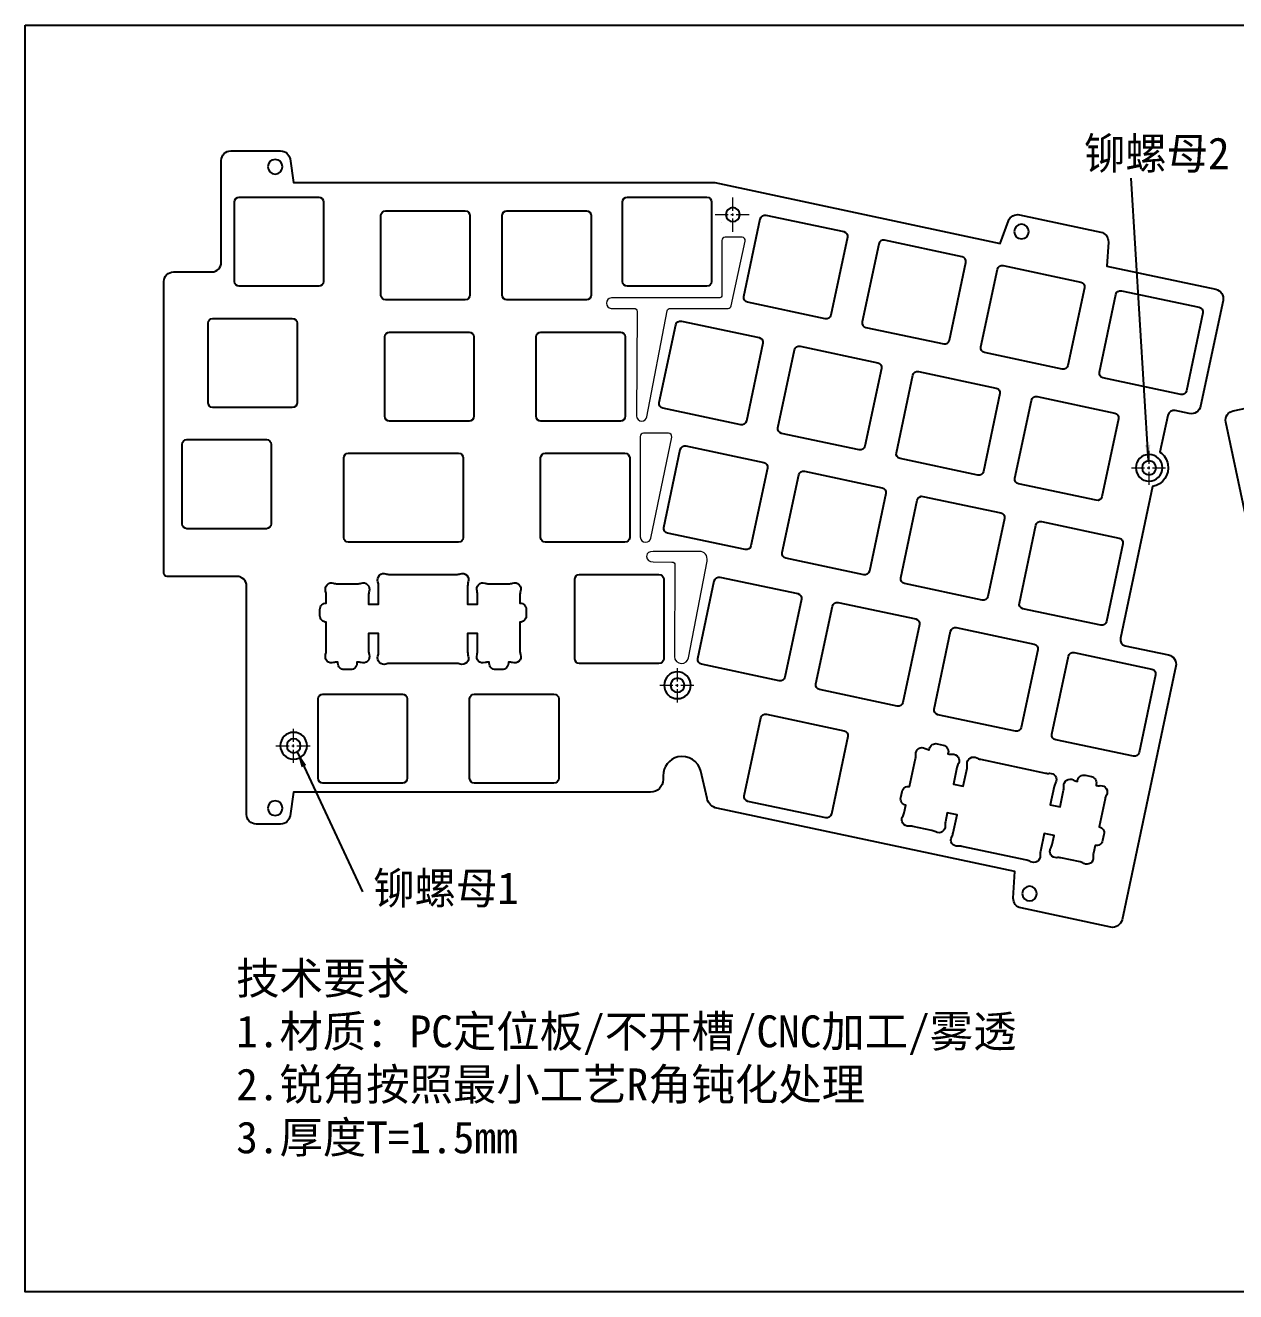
# Model space of a CAD drawing. Header units: inches. Extents: x 35 to 942, y 47 to 250.
# Drawn here: x 35.4 to 225.7, y 47.3 to 246.3 of the extents above; entities that cross this region are included whole.
import ezdxf

# ---------------------------------------------------------------- set-up
doc = ezdxf.new("R2010")
doc.units = ezdxf.units.IN
doc.header["$MEASUREMENT"] = 0
for name, pattern in [('AI-Linetype-1', [3.308389, 2.067743, -0.413549, 0.413549, -0.413549]), ('AI-Linetype-10', [3.308389, 2.067743, -0.413549, 0.413549, -0.413549]), ('AI-Linetype-2', [3.308389, 2.067743, -0.413549, 0.413549, -0.413549]), ('AI-Linetype-5', [3.308389, 2.067743, -0.413549, 0.413549, -0.413549]), ('AI-Linetype-6', [3.308389, 2.067743, -0.413549, 0.413549, -0.413549]), ('AI-Linetype-7', [3.308389, 2.067743, -0.413549, 0.413549, -0.413549]), ('AI-Linetype-8', [3.308389, 2.067743, -0.413549, 0.413549, -0.413549]), ('AI-Linetype-9', [3.308389, 2.067743, -0.413549, 0.413549, -0.413549])]:
    doc.linetypes.add(name, pattern=pattern)
doc.layers.add('_U+56FE_U+5C42 5', color=7, linetype='Continuous')
doc.layers.add('center_line', color=7, linetype='Continuous')
doc.dimstyles.new('ISO-25', dxfattribs={"dimtxt": 2.5, "dimasz": 2.5, "dimexe": 1.25, "dimexo": 0.625, "dimtad": 1, "dimtxsty": 'Standard', "dimcen": 2.5, "dimadec": 0, "dimazin": 0, "dimtfac": 1, "dimtmove": 0, "dimatfit": 3, "dimfxl": 1, "dimarcsym": 0})

# ---------------------------------------------------------------- blocks, each defined once
blk = doc.blocks.new('block 2')
at = {"color": 7, "lineweight": 25}
blk.add_open_spline([(73.55, 123.26), (73.55, 123.89), (74.07, 124.41), (74.7, 124.41), (75.34, 124.41), (75.85, 123.89), (75.85, 123.26), (75.85, 122.62), (75.34, 122.11), (74.7, 122.11), (74.07, 122.11), (73.55, 122.62), (73.55, 123.26)], degree=3, knots=[0, 0, 0, 0, 1, 1, 1, 2, 2, 2, 3, 3, 3, 4, 4, 4, 4], dxfattribs=at)
blk = doc.blocks.new('block 3')
at = {"color": 7, "lineweight": 25}
blk.add_open_spline([(192.15, 109.83), (192.15, 110.47), (192.67, 110.98), (193.3, 110.98), (193.94, 110.98), (194.45, 110.47), (194.45, 109.83), (194.45, 109.2), (193.94, 108.68), (193.3, 108.68), (192.67, 108.68), (192.15, 109.2), (192.15, 109.83)], degree=3, knots=[0, 0, 0, 0, 1, 1, 1, 2, 2, 2, 3, 3, 3, 4, 4, 4, 4], dxfattribs=at)
blk = doc.blocks.new('block 4')
at = {"color": 7, "lineweight": 25}
blk.add_open_spline([(73.55, 224.06), (73.55, 224.69), (74.07, 225.21), (74.7, 225.21), (75.34, 225.21), (75.85, 224.69), (75.85, 224.06), (75.85, 223.42), (75.34, 222.91), (74.7, 222.91), (74.07, 222.91), (73.55, 223.42), (73.55, 224.06)], degree=3, knots=[0, 0, 0, 0, 1, 1, 1, 2, 2, 2, 3, 3, 3, 4, 4, 4, 4], dxfattribs=at)
blk = doc.blocks.new('block 5')
at = {"color": 7, "lineweight": 25}
blk.add_open_spline([(190.89, 213.88), (190.89, 214.52), (191.4, 215.03), (192.04, 215.03), (192.67, 215.03), (193.19, 214.52), (193.19, 213.88), (193.19, 213.25), (192.67, 212.73), (192.04, 212.73), (191.4, 212.73), (190.89, 213.25), (190.89, 213.88)], degree=3, knots=[0, 0, 0, 0, 1, 1, 1, 2, 2, 2, 3, 3, 3, 4, 4, 4, 4], dxfattribs=at)
blk = doc.blocks.new('block 10')
at = {"color": 7, "lineweight": 25}
blk.add_open_spline([(144.63, 159.57), (144.23, 159.66), (143.83, 159.4), (143.74, 158.99), (143.74, 158.99), (141.14, 146.77), (141.14, 146.77), (141.06, 146.36), (141.32, 145.96), (141.72, 145.88), (141.72, 145.88), (153.95, 143.28), (153.95, 143.28), (154.35, 143.19), (154.75, 143.45), (154.84, 143.86), (154.84, 143.86), (157.44, 156.08), (157.44, 156.08), (157.52, 156.49), (157.26, 156.89), (156.86, 156.97), (156.86, 156.97), (144.63, 159.57), (144.63, 159.57)], degree=3, knots=[0, 0, 0, 0, 1, 1, 1, 2, 2, 2, 3, 3, 3, 4, 4, 4, 5, 5, 5, 6, 6, 6, 7, 7, 7, 8, 8, 8, 8], dxfattribs=at)
blk = doc.blocks.new('block 14')
at = {"color": 7, "lineweight": 25}
blk.add_open_spline([(135.79, 146.74), (135.79, 146.74), (135.79, 159.24), (135.79, 159.24), (135.79, 159.65), (135.45, 159.99), (135.04, 159.99), (135.04, 159.99), (122.54, 159.99), (122.54, 159.99), (122.13, 159.99), (121.79, 159.65), (121.79, 159.24), (121.79, 159.24), (121.79, 146.74), (121.79, 146.74), (121.79, 146.32), (122.13, 145.99), (122.54, 145.99), (122.54, 145.99), (135.04, 145.99), (135.04, 145.99), (135.45, 145.99), (135.79, 146.32), (135.79, 146.74)], degree=3, knots=[0, 0, 0, 0, 1, 1, 1, 2, 2, 2, 3, 3, 3, 4, 4, 4, 5, 5, 5, 6, 6, 6, 7, 7, 7, 8, 8, 8, 8], dxfattribs=at)
blk = doc.blocks.new('block 15')
at = {"color": 7, "lineweight": 25}
blk.add_open_spline([(139.28, 180.18), (138.88, 180.27), (138.48, 180.01), (138.39, 179.6), (138.39, 179.6), (135.79, 167.38), (135.79, 167.38), (135.71, 166.97), (135.97, 166.57), (136.37, 166.49), (136.37, 166.49), (148.6, 163.89), (148.6, 163.89), (149, 163.8), (149.4, 164.06), (149.49, 164.47), (149.49, 164.47), (152.09, 176.69), (152.09, 176.69), (152.17, 177.1), (151.91, 177.5), (151.51, 177.58), (151.51, 177.58), (139.28, 180.18), (139.28, 180.18)], degree=3, knots=[0, 0, 0, 0, 1, 1, 1, 2, 2, 2, 3, 3, 3, 4, 4, 4, 5, 5, 5, 6, 6, 6, 7, 7, 7, 8, 8, 8, 8], dxfattribs=at)
blk = doc.blocks.new('block 16')
at = {"color": 7, "lineweight": 25}
blk.add_open_spline([(170.72, 172.73), (170.81, 173.14), (170.55, 173.54), (170.14, 173.62), (170.14, 173.62), (157.92, 176.22), (157.92, 176.22), (157.51, 176.31), (157.11, 176.05), (157.03, 175.64), (157.03, 175.64), (154.43, 163.42), (154.43, 163.42), (154.34, 163.01), (154.6, 162.61), (155.01, 162.53), (155.01, 162.53), (167.23, 159.93), (167.23, 159.93), (167.64, 159.84), (168.04, 160.1), (168.12, 160.51), (168.12, 160.51), (170.72, 172.73), (170.72, 172.73)], degree=3, knots=[0, 0, 0, 0, 1, 1, 1, 2, 2, 2, 3, 3, 3, 4, 4, 4, 5, 5, 5, 6, 6, 6, 7, 7, 7, 8, 8, 8, 8], dxfattribs=at)
blk = doc.blocks.new('block 17')
at = {"color": 7, "lineweight": 25}
blk.add_open_spline([(173.06, 159.46), (172.98, 159.05), (173.23, 158.65), (173.64, 158.57), (173.64, 158.57), (185.87, 155.97), (185.87, 155.97), (186.27, 155.88), (186.67, 156.14), (186.76, 156.54), (186.76, 156.54), (189.35, 168.77), (189.35, 168.77), (189.44, 169.18), (189.18, 169.58), (188.78, 169.66), (188.78, 169.66), (176.55, 172.26), (176.55, 172.26), (176.15, 172.35), (175.75, 172.09), (175.66, 171.68), (175.66, 171.68), (173.06, 159.46), (173.06, 159.46)], degree=3, knots=[0, 0, 0, 0, 1, 1, 1, 2, 2, 2, 3, 3, 3, 4, 4, 4, 5, 5, 5, 6, 6, 6, 7, 7, 7, 8, 8, 8, 8], dxfattribs=at)
blk = doc.blocks.new('block 18')
at = {"color": 7, "lineweight": 25}
blk.add_open_spline([(195.18, 168.3), (194.78, 168.39), (194.38, 168.13), (194.29, 167.72), (194.29, 167.72), (191.7, 155.49), (191.7, 155.49), (191.61, 155.09), (191.87, 154.69), (192.27, 154.61), (192.27, 154.61), (204.5, 152.01), (204.5, 152.01), (204.91, 151.92), (205.3, 152.18), (205.39, 152.58), (205.39, 152.58), (207.99, 164.81), (207.99, 164.81), (208.07, 165.22), (207.82, 165.61), (207.41, 165.7), (207.41, 165.7), (195.18, 168.3), (195.18, 168.3)], degree=3, knots=[0, 0, 0, 0, 1, 1, 1, 2, 2, 2, 3, 3, 3, 4, 4, 4, 5, 5, 5, 6, 6, 6, 7, 7, 7, 8, 8, 8, 8], dxfattribs=at)
blk = doc.blocks.new('block 19')
at = {"color": 7, "lineweight": 25}
blk.add_open_spline([(130.44, 165.79), (130.44, 165.79), (130.44, 178.29), (130.44, 178.29), (130.44, 178.7), (130.1, 179.04), (129.69, 179.04), (129.69, 179.04), (117.19, 179.04), (117.19, 179.04), (116.78, 179.04), (116.44, 178.7), (116.44, 178.29), (116.44, 178.29), (116.44, 165.79), (116.44, 165.79), (116.44, 165.37), (116.78, 165.04), (117.19, 165.04), (117.19, 165.04), (129.69, 165.04), (129.69, 165.04), (130.1, 165.04), (130.44, 165.37), (130.44, 165.79)], degree=3, knots=[0, 0, 0, 0, 1, 1, 1, 2, 2, 2, 3, 3, 3, 4, 4, 4, 5, 5, 5, 6, 6, 6, 7, 7, 7, 8, 8, 8, 8], dxfattribs=at)
blk = doc.blocks.new('block 20')
at = {"color": 7, "lineweight": 25}
blk.add_open_spline([(74.08, 167.93), (74.08, 167.93), (74.08, 180.43), (74.08, 180.43), (74.08, 180.84), (73.74, 181.18), (73.33, 181.18), (73.33, 181.18), (60.83, 181.18), (60.83, 181.18), (60.42, 181.18), (60.08, 180.84), (60.08, 180.43), (60.08, 180.43), (60.08, 167.93), (60.08, 167.93), (60.08, 167.51), (60.42, 167.18), (60.83, 167.18), (60.83, 167.18), (73.33, 167.18), (73.33, 167.18), (73.74, 167.18), (74.08, 167.51), (74.08, 167.93)], degree=3, knots=[0, 0, 0, 0, 1, 1, 1, 2, 2, 2, 3, 3, 3, 4, 4, 4, 5, 5, 5, 6, 6, 6, 7, 7, 7, 8, 8, 8, 8], dxfattribs=at)
blk = doc.blocks.new('block 21')
at = {"color": 7, "lineweight": 25}
blk.add_open_spline([(151.39, 196.32), (151.47, 196.73), (151.21, 197.13), (150.81, 197.21), (150.81, 197.21), (138.58, 199.81), (138.58, 199.81), (138.18, 199.9), (137.78, 199.64), (137.69, 199.23), (137.69, 199.23), (135.09, 187.01), (135.09, 187.01), (135.01, 186.6), (135.27, 186.2), (135.67, 186.12), (135.67, 186.12), (147.9, 183.52), (147.9, 183.52), (148.3, 183.43), (148.7, 183.69), (148.79, 184.1), (148.79, 184.1), (151.39, 196.32), (151.39, 196.32)], degree=3, knots=[0, 0, 0, 0, 1, 1, 1, 2, 2, 2, 3, 3, 3, 4, 4, 4, 5, 5, 5, 6, 6, 6, 7, 7, 7, 8, 8, 8, 8], dxfattribs=at)
blk = doc.blocks.new('block 22')
at = {"color": 7, "lineweight": 25}
blk.add_open_spline([(166.53, 179.56), (166.94, 179.47), (167.34, 179.73), (167.42, 180.14), (167.42, 180.14), (170.02, 192.36), (170.02, 192.36), (170.11, 192.77), (169.85, 193.17), (169.44, 193.25), (169.44, 193.25), (157.22, 195.85), (157.22, 195.85), (156.81, 195.94), (156.41, 195.68), (156.33, 195.27), (156.33, 195.27), (153.73, 183.05), (153.73, 183.05), (153.64, 182.64), (153.9, 182.24), (154.31, 182.16), (154.31, 182.16), (166.53, 179.56), (166.53, 179.56)], degree=3, knots=[0, 0, 0, 0, 1, 1, 1, 2, 2, 2, 3, 3, 3, 4, 4, 4, 5, 5, 5, 6, 6, 6, 7, 7, 7, 8, 8, 8, 8], dxfattribs=at)
blk = doc.blocks.new('block 23')
at = {"color": 7, "lineweight": 25}
blk.add_open_spline([(172.36, 179.09), (172.28, 178.68), (172.53, 178.28), (172.94, 178.2), (172.94, 178.2), (185.17, 175.6), (185.17, 175.6), (185.57, 175.51), (185.97, 175.77), (186.06, 176.17), (186.06, 176.17), (188.65, 188.4), (188.65, 188.4), (188.74, 188.81), (188.48, 189.21), (188.08, 189.29), (188.08, 189.29), (175.85, 191.89), (175.85, 191.89), (175.45, 191.98), (175.05, 191.72), (174.96, 191.31), (174.96, 191.31), (172.36, 179.09), (172.36, 179.09)], degree=3, knots=[0, 0, 0, 0, 1, 1, 1, 2, 2, 2, 3, 3, 3, 4, 4, 4, 5, 5, 5, 6, 6, 6, 7, 7, 7, 8, 8, 8, 8], dxfattribs=at)
blk = doc.blocks.new('block 24')
at = {"color": 7, "lineweight": 25}
blk.add_open_spline([(194.48, 187.93), (194.08, 188.02), (193.68, 187.76), (193.59, 187.35), (193.59, 187.35), (191, 175.12), (191, 175.12), (190.91, 174.72), (191.17, 174.32), (191.57, 174.24), (191.57, 174.24), (203.8, 171.64), (203.8, 171.64), (204.21, 171.55), (204.6, 171.81), (204.69, 172.21), (204.69, 172.21), (207.29, 184.44), (207.29, 184.44), (207.37, 184.85), (207.12, 185.24), (206.71, 185.33), (206.71, 185.33), (194.48, 187.93), (194.48, 187.93)], degree=3, knots=[0, 0, 0, 0, 1, 1, 1, 2, 2, 2, 3, 3, 3, 4, 4, 4, 5, 5, 5, 6, 6, 6, 7, 7, 7, 8, 8, 8, 8], dxfattribs=at)
blk = doc.blocks.new('block 25')
at = {"color": 7, "lineweight": 25}
blk.add_open_spline([(105.93, 184.84), (105.93, 184.84), (105.93, 197.34), (105.93, 197.34), (105.93, 197.75), (105.59, 198.09), (105.18, 198.09), (105.18, 198.09), (92.68, 198.09), (92.68, 198.09), (92.27, 198.09), (91.93, 197.75), (91.93, 197.34), (91.93, 197.34), (91.93, 184.84), (91.93, 184.84), (91.93, 184.42), (92.27, 184.09), (92.68, 184.09), (92.68, 184.09), (105.18, 184.09), (105.18, 184.09), (105.59, 184.09), (105.93, 184.42), (105.93, 184.84)], degree=3, knots=[0, 0, 0, 0, 1, 1, 1, 2, 2, 2, 3, 3, 3, 4, 4, 4, 5, 5, 5, 6, 6, 6, 7, 7, 7, 8, 8, 8, 8], dxfattribs=at)
blk = doc.blocks.new('block 26')
at = {"color": 7, "lineweight": 25}
blk.add_open_spline([(129.74, 184.84), (129.74, 184.84), (129.74, 197.34), (129.74, 197.34), (129.74, 197.75), (129.4, 198.09), (128.99, 198.09), (128.99, 198.09), (116.49, 198.09), (116.49, 198.09), (116.08, 198.09), (115.74, 197.75), (115.74, 197.34), (115.74, 197.34), (115.74, 184.84), (115.74, 184.84), (115.74, 184.42), (116.08, 184.09), (116.49, 184.09), (116.49, 184.09), (128.99, 184.09), (128.99, 184.09), (129.4, 184.09), (129.74, 184.42), (129.74, 184.84)], degree=3, knots=[0, 0, 0, 0, 1, 1, 1, 2, 2, 2, 3, 3, 3, 4, 4, 4, 5, 5, 5, 6, 6, 6, 7, 7, 7, 8, 8, 8, 8], dxfattribs=at)
blk = doc.blocks.new('block 27')
at = {"color": 7, "lineweight": 25}
blk.add_open_spline([(78.15, 186.98), (78.15, 186.98), (78.15, 199.48), (78.15, 199.48), (78.15, 199.89), (77.81, 200.23), (77.4, 200.23), (77.4, 200.23), (64.9, 200.23), (64.9, 200.23), (64.49, 200.23), (64.15, 199.89), (64.15, 199.48), (64.15, 199.48), (64.15, 186.98), (64.15, 186.98), (64.15, 186.56), (64.49, 186.23), (64.9, 186.23), (64.9, 186.23), (77.4, 186.23), (77.4, 186.23), (77.81, 186.23), (78.15, 186.56), (78.15, 186.98)], degree=3, knots=[0, 0, 0, 0, 1, 1, 1, 2, 2, 2, 3, 3, 3, 4, 4, 4, 5, 5, 5, 6, 6, 6, 7, 7, 7, 8, 8, 8, 8], dxfattribs=at)
blk = doc.blocks.new('block 28')
at = {"color": 7, "lineweight": 25}
blk.add_open_spline([(151.86, 216.46), (151.46, 216.55), (151.06, 216.29), (150.97, 215.88), (150.97, 215.88), (148.37, 203.66), (148.37, 203.66), (148.29, 203.25), (148.55, 202.85), (148.95, 202.77), (148.95, 202.77), (161.18, 200.17), (161.18, 200.17), (161.58, 200.08), (161.98, 200.34), (162.07, 200.75), (162.07, 200.75), (164.67, 212.97), (164.67, 212.97), (164.75, 213.38), (164.49, 213.78), (164.09, 213.86), (164.09, 213.86), (151.86, 216.46), (151.86, 216.46)], degree=3, knots=[0, 0, 0, 0, 1, 1, 1, 2, 2, 2, 3, 3, 3, 4, 4, 4, 5, 5, 5, 6, 6, 6, 7, 7, 7, 8, 8, 8, 8], dxfattribs=at)
blk = doc.blocks.new('block 29')
at = {"color": 7, "lineweight": 25}
blk.add_open_spline([(179.81, 196.21), (179.81, 196.21), (167.59, 198.81), (167.59, 198.81), (167.18, 198.89), (166.92, 199.29), (167.01, 199.7), (167.01, 199.7), (169.61, 211.92), (169.61, 211.92), (169.69, 212.33), (170.09, 212.59), (170.5, 212.5), (170.5, 212.5), (182.72, 209.9), (182.72, 209.9), (183.13, 209.82), (183.39, 209.42), (183.3, 209.01), (183.3, 209.01), (180.7, 196.79), (180.7, 196.79), (180.62, 196.38), (180.22, 196.12), (179.81, 196.21)], degree=3, knots=[0, 0, 0, 0, 1, 1, 1, 2, 2, 2, 3, 3, 3, 4, 4, 4, 5, 5, 5, 6, 6, 6, 7, 7, 7, 8, 8, 8, 8], dxfattribs=at)
blk = doc.blocks.new('block 30')
at = {"color": 7, "lineweight": 25}
blk.add_open_spline([(189.13, 208.54), (188.73, 208.63), (188.33, 208.37), (188.24, 207.96), (188.24, 207.96), (185.64, 195.74), (185.64, 195.74), (185.56, 195.33), (185.81, 194.93), (186.22, 194.85), (186.22, 194.85), (198.45, 192.25), (198.45, 192.25), (198.85, 192.16), (199.25, 192.42), (199.34, 192.82), (199.34, 192.82), (201.93, 205.05), (201.93, 205.05), (202.02, 205.46), (201.76, 205.86), (201.36, 205.94), (201.36, 205.94), (189.13, 208.54), (189.13, 208.54)], degree=3, knots=[0, 0, 0, 0, 1, 1, 1, 2, 2, 2, 3, 3, 3, 4, 4, 4, 5, 5, 5, 6, 6, 6, 7, 7, 7, 8, 8, 8, 8], dxfattribs=at)
blk = doc.blocks.new('block 31')
at = {"color": 7, "lineweight": 25}
blk.add_open_spline([(204.28, 191.77), (204.19, 191.37), (204.45, 190.97), (204.85, 190.89), (204.85, 190.89), (217.08, 188.29), (217.08, 188.29), (217.49, 188.2), (217.88, 188.46), (217.97, 188.86), (217.97, 188.86), (220.57, 201.09), (220.57, 201.09), (220.65, 201.5), (220.4, 201.89), (219.99, 201.98), (219.99, 201.98), (207.76, 204.58), (207.76, 204.58), (207.36, 204.67), (206.96, 204.41), (206.87, 204), (206.87, 204), (204.28, 191.77), (204.28, 191.77)], degree=3, knots=[0, 0, 0, 0, 1, 1, 1, 2, 2, 2, 3, 3, 3, 4, 4, 4, 5, 5, 5, 6, 6, 6, 7, 7, 7, 8, 8, 8, 8], dxfattribs=at)
blk = doc.blocks.new('block 32')
at = {"color": 7, "lineweight": 25}
blk.add_open_spline([(105.33, 203.89), (105.33, 203.89), (105.33, 216.39), (105.33, 216.39), (105.33, 216.8), (104.99, 217.14), (104.58, 217.14), (104.58, 217.14), (92.08, 217.14), (92.08, 217.14), (91.67, 217.14), (91.33, 216.8), (91.33, 216.39), (91.33, 216.39), (91.33, 203.89), (91.33, 203.89), (91.33, 203.47), (91.67, 203.14), (92.08, 203.14), (92.08, 203.14), (104.58, 203.14), (104.58, 203.14), (104.99, 203.14), (105.33, 203.47), (105.33, 203.89)], degree=3, knots=[0, 0, 0, 0, 1, 1, 1, 2, 2, 2, 3, 3, 3, 4, 4, 4, 5, 5, 5, 6, 6, 6, 7, 7, 7, 8, 8, 8, 8], dxfattribs=at)
blk = doc.blocks.new('block 33')
at = {"color": 7, "lineweight": 25}
blk.add_open_spline([(124.38, 203.89), (124.38, 203.89), (124.38, 216.39), (124.38, 216.39), (124.38, 216.8), (124.04, 217.14), (123.63, 217.14), (123.63, 217.14), (111.13, 217.14), (111.13, 217.14), (110.72, 217.14), (110.38, 216.8), (110.38, 216.39), (110.38, 216.39), (110.38, 203.89), (110.38, 203.89), (110.38, 203.47), (110.72, 203.14), (111.13, 203.14), (111.13, 203.14), (123.63, 203.14), (123.63, 203.14), (124.04, 203.14), (124.38, 203.47), (124.38, 203.89)], degree=3, knots=[0, 0, 0, 0, 1, 1, 1, 2, 2, 2, 3, 3, 3, 4, 4, 4, 5, 5, 5, 6, 6, 6, 7, 7, 7, 8, 8, 8, 8], dxfattribs=at)
blk = doc.blocks.new('block 34')
at = {"color": 7, "lineweight": 25}
blk.add_open_spline([(82.31, 206.03), (82.31, 206.03), (82.31, 218.53), (82.31, 218.53), (82.31, 218.94), (81.97, 219.28), (81.56, 219.28), (81.56, 219.28), (69.06, 219.28), (69.06, 219.28), (68.65, 219.28), (68.31, 218.94), (68.31, 218.53), (68.31, 218.53), (68.31, 206.03), (68.31, 206.03), (68.31, 205.61), (68.65, 205.28), (69.06, 205.28), (69.06, 205.28), (81.56, 205.28), (81.56, 205.28), (81.97, 205.28), (82.31, 205.61), (82.31, 206.03)], degree=3, knots=[0, 0, 0, 0, 1, 1, 1, 2, 2, 2, 3, 3, 3, 4, 4, 4, 5, 5, 5, 6, 6, 6, 7, 7, 7, 8, 8, 8, 8], dxfattribs=at)
blk = doc.blocks.new('block 64')
at = {"color": 7, "lineweight": 25}
blk.add_open_spline([(136.85, 142.57), (136.85, 143.18), (137.34, 143.67), (137.95, 143.67), (138.55, 143.67), (139.05, 143.18), (139.05, 142.57), (139.05, 141.96), (138.55, 141.47), (137.95, 141.47), (137.34, 141.47), (136.85, 141.96), (136.85, 142.57)], degree=3, knots=[0, 0, 0, 0, 1, 1, 1, 2, 2, 2, 3, 3, 3, 4, 4, 4, 4], dxfattribs=at)
blk = doc.blocks.new('block 67')
at = {"color": 7, "lineweight": 25}
blk.add_open_spline([(103.53, 179.04), (103.53, 179.04), (86.23, 179.04), (86.23, 179.04), (85.82, 179.04), (85.48, 178.7), (85.48, 178.29), (85.48, 178.29), (85.48, 165.79), (85.48, 165.79), (85.48, 165.37), (85.82, 165.04), (86.23, 165.04), (86.23, 165.04), (103.53, 165.04), (103.53, 165.04), (103.94, 165.04), (104.28, 165.37), (104.28, 165.79), (104.28, 165.79), (104.28, 178.29), (104.28, 178.29), (104.28, 178.7), (103.94, 179.04), (103.53, 179.04)], degree=3, knots=[0, 0, 0, 0, 1, 1, 1, 2, 2, 2, 3, 3, 3, 4, 4, 4, 5, 5, 5, 6, 6, 6, 7, 7, 7, 8, 8, 8, 8], dxfattribs=at)
blk = doc.blocks.new('block 68')
at = {"color": 7, "lineweight": 25}
blk.add_open_spline([(76.51, 133.07), (76.51, 133.68), (77, 134.17), (77.61, 134.17), (78.22, 134.17), (78.71, 133.68), (78.71, 133.07), (78.71, 132.46), (78.22, 131.97), (77.61, 131.97), (77, 131.97), (76.51, 132.46), (76.51, 133.07)], degree=3, knots=[0, 0, 0, 0, 1, 1, 1, 2, 2, 2, 3, 3, 3, 4, 4, 4, 4], dxfattribs=at)
blk = doc.blocks.new('block 71')
at = {"color": 7, "lineweight": 25}
blk.add_open_spline([(145.55, 216.54), (145.55, 217.14), (146.04, 217.64), (146.65, 217.64), (147.26, 217.64), (147.75, 217.14), (147.75, 216.54), (147.75, 215.93), (147.26, 215.44), (146.65, 215.44), (146.04, 215.44), (145.55, 215.93), (145.55, 216.54)], degree=3, knots=[0, 0, 0, 0, 1, 1, 1, 2, 2, 2, 3, 3, 3, 4, 4, 4, 4], dxfattribs=at)
blk = doc.blocks.new('block 72')
at = {"color": 7, "lineweight": 25}
blk.add_open_spline([(211, 176.75), (211, 177.36), (211.49, 177.85), (212.1, 177.85), (212.71, 177.85), (213.2, 177.36), (213.2, 176.75), (213.2, 176.14), (212.71, 175.65), (212.1, 175.65), (211.49, 175.65), (211, 176.14), (211, 176.75)], degree=3, knots=[0, 0, 0, 0, 1, 1, 1, 2, 2, 2, 3, 3, 3, 4, 4, 4, 4], dxfattribs=at)
blk = doc.blocks.new('block 73')
at = {"color": 7, "lineweight": 25}
blk.add_open_spline([(95.46, 127.95), (95.46, 127.95), (95.46, 140.45), (95.46, 140.45), (95.46, 140.86), (95.12, 141.2), (94.71, 141.2), (94.71, 141.2), (82.21, 141.2), (82.21, 141.2), (81.79, 141.2), (81.46, 140.86), (81.46, 140.45), (81.46, 140.45), (81.46, 127.95), (81.46, 127.95), (81.46, 127.53), (81.79, 127.2), (82.21, 127.2), (82.21, 127.2), (94.71, 127.2), (94.71, 127.2), (95.12, 127.2), (95.46, 127.53), (95.46, 127.95)], degree=3, knots=[0, 0, 0, 0, 1, 1, 1, 2, 2, 2, 3, 3, 3, 4, 4, 4, 5, 5, 5, 6, 6, 6, 7, 7, 7, 8, 8, 8, 8], dxfattribs=at)
blk = doc.blocks.new('block 74')
at = {"color": 7, "lineweight": 25}
blk.add_open_spline([(119.28, 127.95), (119.28, 127.95), (119.28, 140.45), (119.28, 140.45), (119.28, 140.86), (118.95, 141.2), (118.53, 141.2), (118.53, 141.2), (106.03, 141.2), (106.03, 141.2), (105.62, 141.2), (105.28, 140.86), (105.28, 140.45), (105.28, 140.45), (105.28, 127.95), (105.28, 127.95), (105.28, 127.53), (105.62, 127.2), (106.03, 127.2), (106.03, 127.2), (118.53, 127.2), (118.53, 127.2), (118.95, 127.2), (119.28, 127.53), (119.28, 127.95)], degree=3, knots=[0, 0, 0, 0, 1, 1, 1, 2, 2, 2, 3, 3, 3, 4, 4, 4, 5, 5, 5, 6, 6, 6, 7, 7, 7, 8, 8, 8, 8], dxfattribs=at)
blk = doc.blocks.new('block 75')
at = {"color": 7, "lineweight": 25}
blk.add_open_spline([(163.2, 155.59), (162.79, 155.68), (162.39, 155.42), (162.31, 155.01), (162.31, 155.01), (159.71, 142.79), (159.71, 142.79), (159.62, 142.38), (159.88, 141.98), (160.29, 141.9), (160.29, 141.9), (172.51, 139.3), (172.51, 139.3), (172.92, 139.21), (173.32, 139.47), (173.4, 139.88), (173.4, 139.88), (176, 152.1), (176, 152.1), (176.09, 152.51), (175.83, 152.91), (175.43, 152.99), (175.43, 152.99), (163.2, 155.59), (163.2, 155.59)], degree=3, knots=[0, 0, 0, 0, 1, 1, 1, 2, 2, 2, 3, 3, 3, 4, 4, 4, 5, 5, 5, 6, 6, 6, 7, 7, 7, 8, 8, 8, 8], dxfattribs=at)
blk = doc.blocks.new('block 76')
at = {"color": 7, "lineweight": 25}
blk.add_open_spline([(181.78, 151.64), (181.38, 151.73), (180.98, 151.47), (180.89, 151.06), (180.89, 151.06), (178.29, 138.84), (178.29, 138.84), (178.21, 138.43), (178.47, 138.03), (178.87, 137.95), (178.87, 137.95), (191.1, 135.35), (191.1, 135.35), (191.5, 135.26), (191.9, 135.52), (191.99, 135.93), (191.99, 135.93), (194.59, 148.15), (194.59, 148.15), (194.67, 148.56), (194.42, 148.96), (194.01, 149.04), (194.01, 149.04), (181.78, 151.64), (181.78, 151.64)], degree=3, knots=[0, 0, 0, 0, 1, 1, 1, 2, 2, 2, 3, 3, 3, 4, 4, 4, 5, 5, 5, 6, 6, 6, 7, 7, 7, 8, 8, 8, 8], dxfattribs=at)
blk = doc.blocks.new('block 77')
at = {"color": 7, "lineweight": 25}
blk.add_open_spline([(200.32, 147.7), (199.91, 147.79), (199.52, 147.53), (199.43, 147.12), (199.43, 147.12), (196.83, 134.9), (196.83, 134.9), (196.74, 134.49), (197, 134.09), (197.41, 134.01), (197.41, 134.01), (209.64, 131.41), (209.64, 131.41), (210.04, 131.32), (210.44, 131.58), (210.52, 131.99), (210.52, 131.99), (213.12, 144.21), (213.12, 144.21), (213.21, 144.62), (212.95, 145.02), (212.55, 145.1), (212.55, 145.1), (200.32, 147.7), (200.32, 147.7)], degree=3, knots=[0, 0, 0, 0, 1, 1, 1, 2, 2, 2, 3, 3, 3, 4, 4, 4, 5, 5, 5, 6, 6, 6, 7, 7, 7, 8, 8, 8, 8], dxfattribs=at)
blk = doc.blocks.new('block 78')
at = {"color": 7, "lineweight": 25}
blk.add_open_spline([(151.94, 138.02), (151.53, 138.11), (151.14, 137.85), (151.05, 137.45), (151.05, 137.45), (148.45, 125.22), (148.45, 125.22), (148.37, 124.81), (148.62, 124.41), (149.03, 124.33), (149.03, 124.33), (161.26, 121.73), (161.26, 121.73), (161.66, 121.64), (162.06, 121.9), (162.15, 122.31), (162.15, 122.31), (164.74, 134.53), (164.74, 134.53), (164.83, 134.94), (164.57, 135.34), (164.17, 135.42), (164.17, 135.42), (151.94, 138.02), (151.94, 138.02)], degree=3, knots=[0, 0, 0, 0, 1, 1, 1, 2, 2, 2, 3, 3, 3, 4, 4, 4, 5, 5, 5, 6, 6, 6, 7, 7, 7, 8, 8, 8, 8], dxfattribs=at)
blk = doc.blocks.new('block 84')
at = {"color": 7, "lineweight": 25}
blk.add_open_spline([(143.32, 206.03), (143.32, 206.03), (143.32, 218.53), (143.32, 218.53), (143.32, 218.94), (142.98, 219.28), (142.57, 219.28), (142.57, 219.28), (130.07, 219.28), (130.07, 219.28), (129.66, 219.28), (129.32, 218.94), (129.32, 218.53), (129.32, 218.53), (129.32, 206.03), (129.32, 206.03), (129.32, 205.61), (129.66, 205.28), (130.07, 205.28), (130.07, 205.28), (142.57, 205.28), (142.57, 205.28), (142.98, 205.28), (143.32, 205.61), (143.32, 206.03)], degree=3, knots=[0, 0, 0, 0, 1, 1, 1, 2, 2, 2, 3, 3, 3, 4, 4, 4, 5, 5, 5, 6, 6, 6, 7, 7, 7, 8, 8, 8, 8], dxfattribs=at)
blk = doc.blocks.new('block 95')
at = {"color": 7, "lineweight": 25}
blk.add_open_spline([(387.02, 224.86), (387.02, 224.86), (386.96, 225.28), (386.96, 225.28), (386.85, 226.01), (386.22, 226.56), (385.47, 226.56), (385.47, 226.56), (381.84, 226.56), (381.84, 226.56), (381.1, 226.56), (380.47, 226.01), (380.36, 225.28), (380.36, 225.28), (379.79, 221.56), (379.79, 221.56), (379.79, 221.56), (303.6, 221.56), (303.6, 221.56), (303.6, 221.56), (259.2, 212.12), (259.2, 212.12), (259.2, 212.12), (257.88, 215.64), (257.88, 215.64), (257.61, 216.34), (256.89, 216.74), (256.16, 216.58), (256.16, 216.58), (243.37, 213.87), (243.37, 213.87), (242.65, 213.71), (242.14, 213.05), (242.19, 212.31), (242.19, 212.31), (242.41, 208.55), (242.41, 208.55), (242.41, 208.55), (230.63, 206.05), (230.63, 206.05), (229.82, 205.87), (229.3, 205.08), (229.48, 204.27), (229.48, 204.27), (232.86, 188.33), (232.86, 188.33), (232.98, 187.79), (232.63, 187.26), (232.09, 187.14), (232.09, 187.14), (225.32, 185.71), (225.32, 185.71), (224.51, 185.53), (223.99, 184.74), (224.16, 183.93), (224.16, 183.93), (229.25, 159.99), (229.25, 159.99), (227.83, 159.13), (227.38, 157.29), (228.24, 155.87), (228.72, 155.09), (229.52, 154.57), (230.43, 154.45), (230.43, 154.45), (231.58, 149.05), (231.58, 149.05), (231.69, 148.51), (231.35, 147.98), (230.81, 147.86), (230.81, 147.86), (228.53, 147.38), (228.53, 147.38), (227.72, 147.21), (227.2, 146.41), (227.37, 145.6), (227.37, 145.6), (235.83, 105.79), (235.83, 105.79), (236, 104.98), (236.8, 104.47), (237.61, 104.64), (237.61, 104.64), (268.06, 111.03), (268.06, 111.03), (268.78, 111.19), (269.29, 111.85), (269.25, 112.59), (269.25, 112.59), (269.02, 116.35), (269.02, 116.35), (269.02, 116.35), (310.22, 125), (310.22, 125), (311.21, 125.21), (311.89, 126.12), (311.8, 127.13), (311.8, 127.13), (311.71, 128.12), (311.71, 128.12), (311.67, 128.6), (311.74, 129.07), (311.92, 129.51), (312.54, 131.05), (314.29, 131.79), (315.83, 131.17), (315.83, 131.17), (323.34, 128.12), (323.34, 128.12), (323.34, 128.12), (323.34, 126.51), (323.34, 126.51), (323.34, 126.09), (323.67, 125.76), (324.09, 125.76), (324.09, 125.76), (378.72, 125.76), (378.72, 125.76), (378.72, 125.76), (380.72, 121.6), (380.72, 121.6), (380.97, 121.08), (381.5, 120.76), (382.07, 120.76), (382.07, 120.76), (385.7, 120.76), (385.7, 120.76), (386.53, 120.76), (387.2, 121.43), (387.2, 122.26), (387.2, 122.26), (387.2, 130.28), (387.2, 130.28), (387.2, 131.11), (387.87, 131.78), (388.7, 131.78), (388.7, 131.78), (393.21, 131.78), (393.21, 131.78), (394.04, 131.78), (394.71, 132.45), (394.71, 133.28), (394.71, 133.28), (394.71, 205.93), (394.71, 205.93), (394.71, 206.76), (394.04, 207.43), (393.21, 207.43), (393.21, 207.43), (389.02, 207.43), (389.02, 207.43), (387.91, 207.43), (387.02, 208.33), (387.02, 209.43), (387.02, 209.43), (387.02, 224.86), (387.02, 224.86)], degree=3, knots=[0, 0, 0, 0, 1, 1, 1, 2, 2, 2, 3, 3, 3, 4, 4, 4, 5, 5, 5, 6, 6, 6, 7, 7, 7, 8, 8, 8, 9, 9, 9, 10, 10, 10, 11, 11, 11, 12, 12, 12, 13, 13, 13, 14, 14, 14, 15, 15, 15, 16, 16, 16, 17, 17, 17, 18, 18, 18, 19, 19, 19, 20, 20, 20, 21, 21, 21, 22, 22, 22, 23, 23, 23, 24, 24, 24, 25, 25, 25, 26, 26, 26, 27, 27, 27, 28, 28, 28, 29, 29, 29, 30, 30, 30, 31, 31, 31, 32, 32, 32, 33, 33, 33, 34, 34, 34, 35, 35, 35, 36, 36, 36, 37, 37, 37, 38, 38, 38, 39, 39, 39, 40, 40, 40, 41, 41, 41, 42, 42, 42, 43, 43, 43, 44, 44, 44, 45, 45, 45, 46, 46, 46, 47, 47, 47, 48, 48, 48, 49, 49, 49, 50, 50, 50, 51, 51, 51, 52, 52, 52, 52], dxfattribs=at)
blk = doc.blocks.new('block 96')
at = {"color": 7, "lineweight": 25}
blk.add_open_spline([(143.82, 221.56), (143.82, 221.56), (77.61, 221.56), (77.61, 221.56), (77.61, 221.56), (77.04, 225.28), (77.04, 225.28), (76.93, 226.01), (76.3, 226.56), (75.56, 226.56), (75.56, 226.56), (67.73, 226.56), (67.73, 226.56), (66.9, 226.56), (66.23, 225.88), (66.23, 225.06), (66.23, 225.06), (66.23, 209.03), (66.23, 209.03), (66.23, 208.2), (65.56, 207.53), (64.73, 207.53), (64.73, 207.53), (58.7, 207.53), (58.7, 207.53), (57.87, 207.53), (57.2, 206.85), (57.2, 206.03), (57.2, 206.03), (57.2, 160.18), (57.2, 160.18), (57.2, 159.91), (57.42, 159.68), (57.7, 159.68), (57.7, 159.68), (68.7, 159.68), (68.7, 159.68), (69.53, 159.68), (70.2, 159.01), (70.2, 158.18), (70.2, 158.18), (70.2, 122.26), (70.2, 122.26), (70.2, 121.43), (70.87, 120.76), (71.7, 120.76), (71.7, 120.76), (75.56, 120.76), (75.56, 120.76), (76.3, 120.76), (76.93, 121.3), (77.04, 122.03), (77.04, 122.03), (77.61, 125.76), (77.61, 125.76), (77.61, 125.76), (133.7, 125.76), (133.7, 125.76), (134.81, 125.76), (135.7, 126.65), (135.7, 127.76), (135.7, 127.76), (135.7, 127.76), (135.7, 127.76), (135.7, 127.76), (135.7, 128.36), (135.7, 128.36), (135.69, 129.77), (136.66, 131), (138.03, 131.31), (139.65, 131.68), (141.26, 130.67), (141.62, 129.05), (141.62, 129.05), (142.61, 124.76), (142.61, 124.76), (142.78, 124), (143.38, 123.41), (144.14, 123.25), (144.14, 123.25), (191, 113.29), (191, 113.29), (191, 113.29), (190.75, 109.12), (190.75, 109.12), (190.71, 108.38), (191.21, 107.72), (191.94, 107.57), (191.94, 107.57), (206.06, 104.56), (206.06, 104.56), (206.87, 104.39), (207.67, 104.91), (207.84, 105.72), (207.84, 105.72), (216.31, 145.56), (216.31, 145.56), (216.48, 146.37), (215.96, 147.17), (215.15, 147.34), (215.15, 147.34), (208.36, 148.78), (208.36, 148.78), (207.82, 148.9), (207.47, 149.43), (207.59, 149.97), (207.59, 149.97), (212.65, 173.8), (212.65, 173.8), (214.28, 174.11), (215.35, 175.68), (215.05, 177.3), (214.9, 178.08), (214.45, 178.77), (213.81, 179.22), (213.81, 179.22), (215.03, 184.98), (215.03, 184.98), (215.15, 185.52), (215.68, 185.86), (216.22, 185.75), (216.22, 185.75), (218.42, 185.28), (218.42, 185.28), (219.23, 185.11), (220.03, 185.63), (220.2, 186.44), (220.2, 186.44), (223.73, 203.04), (223.73, 203.04), (223.9, 203.85), (223.38, 204.64), (222.57, 204.82), (222.57, 204.82), (205.46, 208.45), (205.46, 208.45), (205.46, 208.45), (205.69, 212.23), (205.69, 212.23), (205.73, 212.97), (205.23, 213.64), (204.5, 213.79), (204.5, 213.79), (191.72, 216.51), (191.72, 216.51), (190.99, 216.66), (190.26, 216.26), (190, 215.57), (190, 215.57), (188.67, 212.02), (188.67, 212.02), (188.67, 212.02), (143.82, 221.56), (143.82, 221.56)], degree=3, knots=[0, 0, 0, 0, 1, 1, 1, 2, 2, 2, 3, 3, 3, 4, 4, 4, 5, 5, 5, 6, 6, 6, 7, 7, 7, 8, 8, 8, 9, 9, 9, 10, 10, 10, 11, 11, 11, 12, 12, 12, 13, 13, 13, 14, 14, 14, 15, 15, 15, 16, 16, 16, 17, 17, 17, 18, 18, 18, 19, 19, 19, 20, 20, 20, 21, 21, 21, 22, 22, 22, 23, 23, 23, 24, 24, 24, 25, 25, 25, 26, 26, 26, 27, 27, 27, 28, 28, 28, 29, 29, 29, 30, 30, 30, 31, 31, 31, 32, 32, 32, 33, 33, 33, 34, 34, 34, 35, 35, 35, 36, 36, 36, 37, 37, 37, 38, 38, 38, 39, 39, 39, 40, 40, 40, 41, 41, 41, 42, 42, 42, 43, 43, 43, 44, 44, 44, 45, 45, 45, 46, 46, 46, 47, 47, 47, 48, 48, 48, 49, 49, 49, 50, 50, 50, 51, 51, 51, 51], dxfattribs=at)
blk = doc.blocks.new('block 274')
at = {"color": 7, "lineweight": 25}
blk.add_open_spline([(75.51, 133.07), (75.51, 134.23), (76.45, 135.17), (77.61, 135.17), (78.77, 135.17), (79.71, 134.23), (79.71, 133.07), (79.71, 131.91), (78.77, 130.97), (77.61, 130.97), (76.45, 130.97), (75.51, 131.91), (75.51, 133.07)], degree=3, knots=[0, 0, 0, 0, 1, 1, 1, 2, 2, 2, 3, 3, 3, 4, 4, 4, 4], dxfattribs=at)
blk = doc.blocks.new('block 275')
at = {"color": 7, "lineweight": 25}
blk.add_open_spline([(135.85, 142.57), (135.85, 143.73), (136.79, 144.67), (137.95, 144.67), (139.11, 144.67), (140.05, 143.73), (140.05, 142.57), (140.05, 141.41), (139.11, 140.47), (137.95, 140.47), (136.79, 140.47), (135.85, 141.41), (135.85, 142.57)], degree=3, knots=[0, 0, 0, 0, 1, 1, 1, 2, 2, 2, 3, 3, 3, 4, 4, 4, 4], dxfattribs=at)
blk = doc.blocks.new('block 276')
at = {"color": 7, "lineweight": 25}
blk.add_open_spline([(210, 176.75), (210, 177.91), (210.94, 178.85), (212.1, 178.85), (213.26, 178.85), (214.2, 177.91), (214.2, 176.75), (214.2, 175.59), (213.26, 174.65), (212.1, 174.65), (210.94, 174.65), (210, 175.59), (210, 176.75)], degree=3, knots=[0, 0, 0, 0, 1, 1, 1, 2, 2, 2, 3, 3, 3, 4, 4, 4, 4], dxfattribs=at)
blk = doc.blocks.new('block 281')
at = {"layer": 'Defpoints', "lineweight": 0}
blk.add_lwpolyline([(75.54, 224.84), (75.54, 224.84)], dxfattribs=at)
blk = doc.blocks.new('block 282')
at = {"layer": 'Defpoints', "lineweight": 0}
blk.add_lwpolyline([(73.86, 223.27), (73.86, 223.27)], dxfattribs=at)
blk = doc.blocks.new('block 283')
at = {"layer": 'Defpoints', "lineweight": 0}
blk.add_lwpolyline([(75.84, 226.28), (75.84, 226.28)], dxfattribs=at)
blk = doc.blocks.new('block 285')
at = {"layer": 'Defpoints', "lineweight": 0}
blk.add_lwpolyline([(147.16, 217.51), (147.16, 217.51)], dxfattribs=at)
blk = doc.blocks.new('block 286')
at = {"layer": 'Defpoints', "lineweight": 0}
blk.add_lwpolyline([(146.14, 215.56), (146.14, 215.56)], dxfattribs=at)
blk = doc.blocks.new('block 288')
at = {"layer": 'Defpoints', "lineweight": 0}
blk.add_lwpolyline([(144.94, 215.32), (144.94, 215.32)], dxfattribs=at)
blk = doc.blocks.new('block 289')
at = {"layer": 'center_line', "color": 1, "linetype": 'AI-Linetype-1', "lineweight": 15}
blk.add_lwpolyline([(143.86, 216.54), (149.44, 216.54)], dxfattribs=at)
blk = doc.blocks.new('block 290')
at = {"layer": 'center_line', "color": 1, "linetype": 'AI-Linetype-2', "lineweight": 15}
blk.add_lwpolyline([(146.65, 213.84), (146.65, 219.23)], dxfattribs=at)
blk = doc.blocks.new('block 293')
at = {"layer": 'center_line', "color": 1, "linetype": 'AI-Linetype-5', "lineweight": 15}
blk.add_lwpolyline([(74.82, 133.07), (80.4, 133.07)], dxfattribs=at)
blk = doc.blocks.new('block 294')
at = {"layer": 'center_line', "color": 1, "linetype": 'AI-Linetype-6', "lineweight": 15}
blk.add_lwpolyline([(77.61, 130.37), (77.61, 135.77)], dxfattribs=at)
blk = doc.blocks.new('block 295')
at = {"layer": 'center_line', "color": 1, "linetype": 'AI-Linetype-7', "lineweight": 15}
blk.add_lwpolyline([(135.16, 142.57), (140.74, 142.57)], dxfattribs=at)
blk = doc.blocks.new('block 296')
at = {"layer": 'center_line', "color": 1, "linetype": 'AI-Linetype-8', "lineweight": 15}
blk.add_lwpolyline([(137.95, 139.87), (137.95, 145.27)], dxfattribs=at)
blk = doc.blocks.new('block 297')
at = {"layer": 'center_line', "color": 1, "linetype": 'AI-Linetype-9', "lineweight": 15}
blk.add_lwpolyline([(209.31, 176.75), (214.89, 176.75)], dxfattribs=at)
blk = doc.blocks.new('block 298')
at = {"layer": 'center_line', "color": 1, "linetype": 'AI-Linetype-10', "lineweight": 15}
blk.add_lwpolyline([(212.1, 174.05), (212.1, 179.45)], dxfattribs=at)
blk = doc.blocks.new('block 311')
at = {"layer": '_U+56FE_U+5C42 5', "color": 5, "lineweight": 18}
blk.add_open_spline([(148.61, 212.39), (148.61, 212.39), (146.39, 202.21), (146.39, 202.21), (146.34, 201.97), (146.13, 201.81), (145.9, 201.81), (145.9, 201.81), (136.81, 201.81), (136.81, 201.81), (136.57, 201.81), (136.37, 201.64), (136.32, 201.41), (136.32, 201.41), (133.15, 184.75), (133.15, 184.75), (133.08, 184.37), (132.74, 184.09), (132.34, 184.09), (131.89, 184.09), (131.52, 184.46), (131.52, 184.91), (131.52, 184.91), (131.62, 201.31), (131.62, 201.31), (131.62, 201.58), (131.4, 201.81), (131.12, 201.81), (131.12, 201.81), (127.55, 201.81), (127.55, 201.81), (127.05, 201.81), (126.8, 202.18), (126.8, 202.63), (126.8, 203), (127.04, 203.45), (127.59, 203.45), (127.59, 203.45), (141.61, 203.45), (144.44, 203.44), (144.72, 203.43), (144.94, 203.66), (144.94, 203.94), (144.94, 203.94), (144.94, 212.49), (144.94, 212.49), (144.94, 212.77), (145.17, 212.99), (145.44, 212.99), (145.44, 212.99), (148.12, 212.99), (148.12, 212.99), (148.44, 212.99), (148.67, 212.7), (148.61, 212.39)], degree=3, knots=[0, 0, 0, 0, 1, 1, 1, 2, 2, 2, 3, 3, 3, 4, 4, 4, 5, 5, 5, 6, 6, 6, 7, 7, 7, 8, 8, 8, 9, 9, 9, 10, 10, 10, 11, 11, 11, 12, 12, 12, 13, 13, 13, 14, 14, 14, 15, 15, 15, 16, 16, 16, 17, 17, 17, 18, 18, 18, 18], dxfattribs=at)
blk = doc.blocks.new('block 312')
at = {"layer": '_U+56FE_U+5C42 5', "color": 5, "lineweight": 18}
blk.add_open_spline([(132.61, 182.18), (132.61, 182.18), (136.55, 182.18), (136.55, 182.18), (136.87, 182.18), (137.1, 181.89), (137.04, 181.58), (137.04, 181.58), (133.77, 165.71), (133.77, 165.71), (133.69, 165.32), (133.35, 165.04), (132.95, 165.04), (132.48, 165.04), (132.11, 165.41), (132.11, 165.88), (132.11, 165.88), (132.11, 181.68), (132.11, 181.68), (132.11, 181.95), (132.33, 182.18), (132.61, 182.18)], degree=3, knots=[0, 0, 0, 0, 1, 1, 1, 2, 2, 2, 3, 3, 3, 4, 4, 4, 5, 5, 5, 6, 6, 6, 7, 7, 7, 7], dxfattribs=at)
blk = doc.blocks.new('block 313')
at = {"layer": '_U+56FE_U+5C42 5', "color": 5, "lineweight": 18}
blk.add_open_spline([(142.61, 162.1), (142.61, 162.1), (139.68, 146.89), (139.68, 146.89), (139.58, 146.37), (139.12, 146), (138.59, 146), (137.97, 146), (137.47, 146.5), (137.48, 147.11), (137.48, 147.11), (137.56, 161.44), (137.56, 161.44), (137.56, 161.72), (137.34, 161.94), (137.07, 161.94), (137.07, 161.94), (134.13, 161.98), (134.13, 161.98), (133.55, 161.99), (133.09, 162.25), (133.09, 162.83), (133.08, 163.43), (133.55, 163.6), (134.14, 163.6), (134.14, 163.6), (141.4, 163.6), (141.4, 163.6), (142.16, 163.62), (142.76, 162.97), (142.61, 162.1)], degree=3, knots=[0, 0, 0, 0, 1, 1, 1, 2, 2, 2, 3, 3, 3, 4, 4, 4, 5, 5, 5, 6, 6, 6, 7, 7, 7, 8, 8, 8, 9, 9, 9, 10, 10, 10, 10], dxfattribs=at)

msp = doc.modelspace()

# ---------------------------------------------------------------- linework, layer by layer
msp.add_lwpolyline([(35.421, 246.287), (452.157, 246.287), (452.157, 47.272), (35.421, 47.272)], close=True)
at = {"color": 7}
for points in [[(108.315, 158.526), (111.406, 158.526, 0.0785975), (112.024, 158.624, -0.6125159), (113.283, 157.364, 0.0785975), (113.186, 156.747), (113.186, 155.496, -0.4142136), (114.186, 154.496), (114.186, 153.496, -0.4142136), (113.186, 152.496), (113.186, 148.005, 0.0785975), (113.283, 147.388, -0.6125159), (112.024, 146.128, 0.0785975), (111.406, 146.226), (111.361, 146.226), (111.361, 146.026, -0.4142136), (110.361, 145.026), (109.361, 145.026, -0.4142136), (108.361, 146.026), (108.361, 146.226), (108.315, 146.226, 0.0785975), (107.698, 146.128, -0.6125159), (106.438, 147.388, 0.0785975), (106.536, 148.005), (106.536, 150.696), (104.961, 150.696), (104.961, 147.775, 0.0785975), (105.058, 147.158, -0.6125159), (103.799, 145.898, 0.0785975), (103.181, 145.996), (92.74, 145.996, 0.0785975), (92.123, 145.898, -0.6125159), (90.863, 147.158, 0.0785975), (90.961, 147.775), (90.961, 150.696), (89.386, 150.696), (89.386, 148.005, 0.0785975), (89.483, 147.388, -0.6125159), (88.224, 146.128, 0.0785975), (87.606, 146.226), (87.561, 146.226), (87.561, 146.026, -0.4142136), (86.561, 145.026), (85.561, 145.026, -0.4142136), (84.561, 146.026), (84.561, 146.226), (84.515, 146.226, 0.0785975), (83.898, 146.128, -0.6125159), (82.638, 147.388, 0.0785975), (82.736, 148.005), (82.736, 152.496, -0.4142136), (81.736, 153.496), (81.736, 154.496, -0.4142136), (82.736, 155.496), (82.736, 156.747, 0.0785975), (82.638, 157.364, -0.6125159), (83.898, 158.624, 0.0785975), (84.515, 158.526), (87.606, 158.526, 0.0785975), (88.224, 158.624, -0.6125159), (89.483, 157.364, 0.0785975), (89.386, 156.747), (89.386, 155.296), (90.961, 155.296), (90.961, 158.217, 0.0785975), (90.863, 158.834, -0.6125159), (92.123, 160.094, 0.0785975), (92.74, 159.996), (103.181, 159.996, 0.0785975), (103.799, 160.094, -0.6125159), (105.058, 158.834, 0.0785975), (104.961, 158.217), (104.961, 155.296), (106.536, 155.296), (106.536, 156.747, 0.0785975), (106.438, 157.364, -0.6125159), (107.698, 158.624, 0.0785975)], [(177.961, 119.75), (174.937, 120.393, 0.0785975), (174.313, 120.426, -0.6125159), (173.343, 121.92, 0.0785975), (173.567, 122.503), (173.827, 123.727, -0.4142136), (173.057, 124.913), (173.265, 125.891, -0.4142136), (174.451, 126.661), (175.384, 131.054, 0.0785975), (175.417, 131.678, -0.6125159), (176.911, 132.648, 0.0785975), (177.495, 132.424), (177.539, 132.415), (177.581, 132.61, -0.4142136), (178.767, 133.381), (179.745, 133.173, -0.4142136), (180.515, 131.987), (180.474, 131.791), (180.518, 131.782, 0.0785975), (181.142, 131.749, -0.6125159), (182.113, 130.254, 0.0785975), (181.889, 129.671), (181.33, 127.039), (182.87, 126.712), (183.477, 129.569, 0.0785975), (183.51, 130.193, -0.6125159), (185.004, 131.163, 0.0785975), (185.588, 130.939), (195.801, 128.768, 0.0785975), (196.425, 128.735, -0.6125159), (197.395, 127.241, 0.0785975), (197.171, 126.658), (196.564, 123.801), (198.105, 123.474), (198.664, 126.105, 0.0785975), (198.697, 126.729, -0.6125159), (200.191, 127.7, 0.0785975), (200.775, 127.476), (200.819, 127.466), (200.861, 127.662, -0.4142136), (202.047, 128.432), (203.025, 128.224, -0.4142136), (203.795, 127.038), (203.754, 126.843), (203.798, 126.833, 0.0785975), (204.422, 126.8, -0.6125159), (205.393, 125.306, 0.0785975), (205.169, 124.723), (204.235, 120.33, -0.4142136), (205.005, 119.144), (204.798, 118.166, -0.4142136), (203.612, 117.396), (203.352, 116.173, 0.0785975), (203.319, 115.549, -0.6125159), (201.824, 114.578, 0.0785975), (201.241, 114.802), (198.217, 115.445, 0.0785975), (197.593, 115.478, -0.6125159), (196.623, 116.972, 0.0785975), (196.847, 117.555), (197.148, 118.974), (195.608, 119.302), (195.001, 116.445, 0.0785975), (194.968, 115.821, -0.6125159), (193.474, 114.85, 0.0785975), (192.89, 115.074), (182.677, 117.245, 0.0785975), (182.053, 117.278, -0.6125159), (181.083, 118.772, 0.0785975), (181.307, 119.356), (181.914, 122.212), (180.373, 122.54), (180.072, 121.121, 0.0785975), (180.039, 120.497, -0.6125159), (178.545, 119.526, 0.0785975)]]:
    msp.add_lwpolyline(points, format="xyb", close=True, dxfattribs=at)

# ---------------------------------------------------------------- block references
for name in ['block 96', 'block 4', 'block 95', 'block 34', 'block 84', 'block 32', 'block 33', 'block 71', 'block 28', 'block 5', 'block 29', 'block 30', 'block 31', 'block 27', 'block 21', 'block 25', 'block 26', 'block 22', 'block 23', 'block 24', 'block 20', 'block 15', 'block 67', 'block 19', 'block 276', 'block 72', 'block 16', 'block 17', 'block 18', 'block 14', 'block 10', 'block 75', 'block 76', 'block 77', 'block 275', 'block 64', 'block 73', 'block 74', 'block 78', 'block 274', 'block 68', 'block 2', 'block 3']:
    msp.add_blockref(name, (0, 0))
at = {"layer": '_U+56FE_U+5C42 5'}
for name in ['block 311', 'block 312', 'block 313']:
    msp.add_blockref(name, (0, 0), dxfattribs=at)
at = {"layer": 'center_line'}
for name in ['block 290', 'block 289', 'block 298', 'block 297', 'block 296', 'block 295', 'block 294', 'block 293']:
    msp.add_blockref(name, (0, 0), dxfattribs=at)
at = {"layer": 'Defpoints'}
for name in ['block 283', 'block 282', 'block 281', 'block 285', 'block 288', 'block 286']:
    msp.add_blockref(name, (0, 0), dxfattribs=at)

# ---------------------------------------------------------------- texts
at = {"color": 1, "char_height": 5, "width": 301.98278, "attachment_point": 1}
for s, insert in [('铆螺母2', (201.86, 228.672)), ('铆螺母1', (90.118, 113.191))]:
    msp.add_mtext(s, dxfattribs=dict(at, insert=insert))
at = {"insert": (68.577, 99.023), "char_height": 5, "width": 301.98278, "attachment_point": 1}
msp.add_mtext('{\\fSimSun|b0|i0|c134|p2;技术要求\\fSimSun|b0|i0|c0|p2;\\P1.\\fSimSun|b0|i0|c134|p2;材质：PC定位板/不开槽\\fSimSun|b0|i0|c0|p2;/CNC\\fSimSun|b0|i0|c134|p2;加工/雾透\\fSimSun|b0|i0|c0|p2;\\P2.\\fSimSun|b0|i0|c134|p2;锐角按照最小工艺\\fSimSun|b0|i0|c0|p2;R\\fSimSun|b0|i0|c134|p2;角钝化处理\\fSimSun|b0|i0|c0|p2;\\P3.\\fSimSun|b0|i0|c134|p2;厚度\\fSimSun|b0|i0|c0|p2;T=1.5mm}', dxfattribs=at)

# ---------------------------------------------------------------- leaders
at = {"color": 1, "linetype": 'Continuous'}
for points in [[(212.026, 177.846), (209.279, 222.26)], [(78.157, 132.119), (88.447, 110.116)]]:
    msp.add_leader(points, dimstyle='ISO-25', override={"dimgap": 0.625, "dimtad": 0}, dxfattribs=at)

doc.saveas('drawing.dxf')
